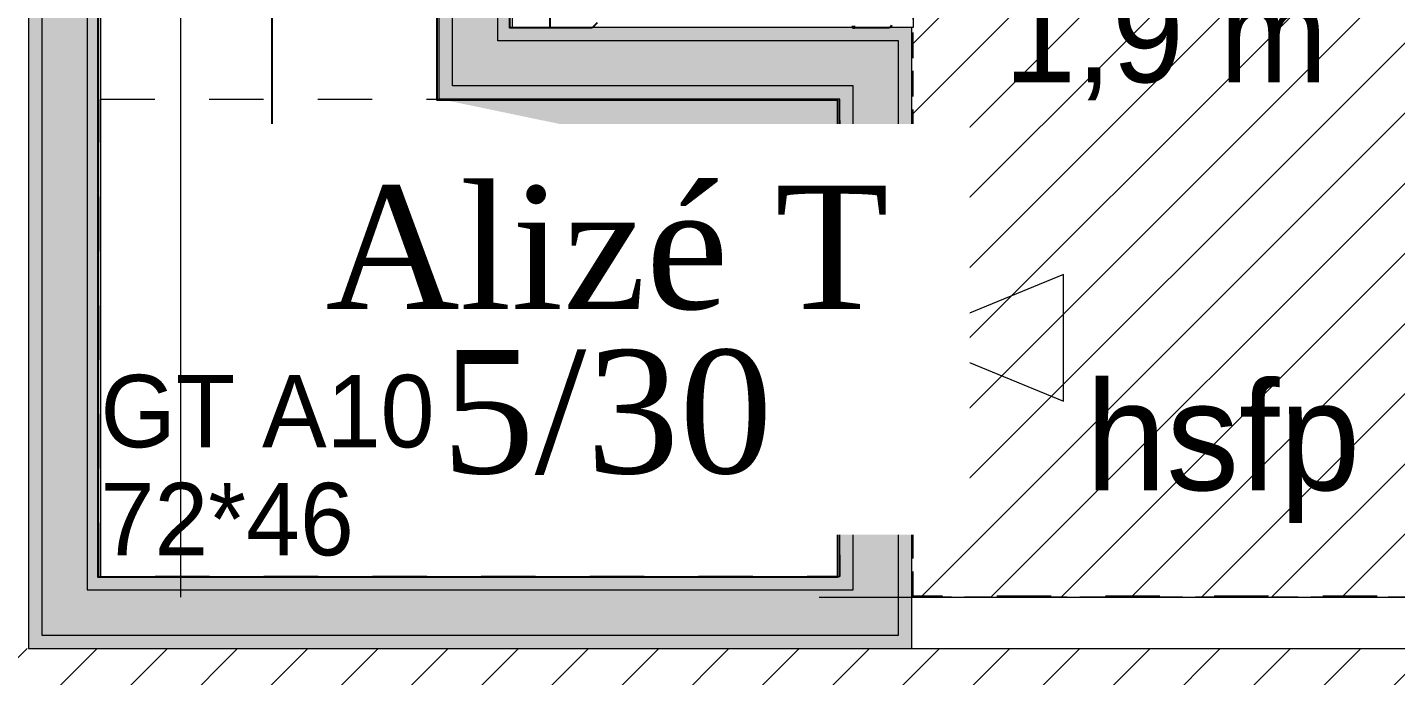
# Model space of a CAD drawing. Header units: centimetres. Extents: x 2666 to 9670, y 1889 to 5633.
# Drawn here: x 5200.8 to 5334.1, y 3981.7 to 4044.9 of the extents above; entities that cross this region are included whole.
import ezdxf

# ---------------------------------------------------------------- set-up
doc = ezdxf.new("R2010")
doc.units = ezdxf.units.CM
doc.header["$LTSCALE"] = 12.7
for name, pattern in [('ISO-03', [3, 1.2, -1.8]), ('Style de ligne -1', [0.83328, 0.41656, -0.41672]), ('Style de ligne -13', [0.295276, 0.19685, -0.098425]), ('VW-01', [0.83312, 0.41656, -0.41656])]:
    doc.linetypes.add(name, pattern=pattern)
for name, color, linetype, lineweight in [('B amÈnagement intÈrieur', 7, 'Continuous', 5), ('B aménagement intérieur', 7, 'Continuous', 5), ('B Faux plafonds-1', 7, 'Continuous', 5), ('B GÈnÈral', 7, 'Continuous', 5), ('B Général', 7, 'Continuous', 5), ('C ANNOTATIONS-prestations', 7, 'Continuous', 5), ('C ANNOTATIONS-texte surfaces', 7, 'Continuous', 5), ('F REMPLISSAGE-vert clair', 7, 'Continuous', 13), ('F REMPLISSAGE-vert clair-1', 7, 'Continuous', 5), ('F REMPLISSAGE-vert foncÈ', 7, 'Continuous', 5), ('F REMPLISSAGE-vert foncé', 7, 'Continuous', 13)]:
    doc.layers.add(name, color=color, linetype=linetype, lineweight=lineweight)
doc.layers.add('C ANNOTATIONS-textes-numérotation gaine', color=7, linetype='ISO-03', lineweight=5, true_color=0xdd0000)
for name, color, linetype in [('MTI900_Alu', 252, 'Continuous'), ('prlm-CHAUFF', 4, 'Continuous'), ('prlm-GT', 242, 'Continuous'), ('prlm-VMC', 93, 'Continuous')]:
    doc.layers.add(name, color=color, linetype=linetype)
doc.styles.add('Eurostile', font='')
doc.styles.add('prlm-vmc', font='pala.ttf', dxfattribs={"height": 14})
doc.styles.get('Eurostile').set_extended_font_data('Eurostile')
pattern_1 = [(45, (0, 0.2205), (-3.5277778, 3.3072917), [])]

# ---------------------------------------------------------------- blocks, each defined once
blk = doc.blocks.new('gaine 150_70')
at = {"layer": 'B GÈnÈral', "color": 254, "linetype": 'Continuous', "true_color": 0xd6d6d6}
blk.add_solid([(33, 21.5), (68, 29.3), (26.5, -9.7), (26.5, 29.3)], dxfattribs=at)
at = {"layer": 'B Général', "color": 7, "linetype": 'Continuous', "lineweight": 5, "flags": 128}
blk.add_lwpolyline([(-70, 36.31), (19.5, 36.3), (19.5, -2.72), (-70, -2.71)], close=True, dxfattribs=at)
at = {"layer": 'C ANNOTATIONS-prestations'}
blk.add_line((75, -35), (-75, -35), dxfattribs=at)
blk = doc.blocks.new('Groupe-28-1')
at = {"layer": 'C ANNOTATIONS-textes-numérotation gaine', "color": 7, "linetype": 'VW-01', "flags": 128}
blk.add_lwpolyline([(5207.96, 4037.89), (5279.96, 4037.89), (5279.96, 3991.39), (5207.96, 3991.39)], close=True, dxfattribs=at)
at = {"layer": 'C ANNOTATIONS-textes-numérotation gaine', "color": 7, "insert": (5207.96, 4011.04), "char_height": 7.059, "width": 63, "attachment_point": 1, "line_spacing_factor": 0.894142, "style": 'Eurostile'}
blk.add_mtext('GT A10\\P72*46', dxfattribs=at)
blk = doc.blocks.new('A n0.MTI900_Alu_390')
at = {"layer": 'MTI900_Alu', "color": 1, "linetype": 'Continuous'}
for p, q in [((4.472, 0), (4.278, 0)), ((4.475, 0), (4.472, 0)), ((4.475, -0.003), (4.475, 0)), ((4.475, -0.387), (4.475, -0.003)), ((4.308, -0.39), (4.472, -0.39)), ((4.475, -0.8), (4.475, -0.387)), ((4.425, -0.85), (4.475, -0.8)), ((4.455, -3.335), (4.475, -3.335)), ((4.475, -3.355), (4.455, -3.355)), ((4.475, -3.335), (4.475, -3.355)), ((4.475, -3.69), (4.475, -3.355))]:
    blk.add_line(p, q, dxfattribs=at)
for centre, radius, start, end in [((4.472, -0.003), 0.003, 0, 90), ((4.472, -0.387), 0.003, 270, 0), ((4.45, -3.69), 0.025, 270, 0)]:
    blk.add_arc(centre, radius, start, end, dxfattribs=at)
blk = doc.blocks.new('xi.be')
at = {"layer": 'prlm-VMC', "color": 0, "linetype": 'ByBlock', "lineweight": 5, "flags": 128}
blk.add_lwpolyline([(-6.17, -15), (6.17, -15), (0, 0)], close=True, dxfattribs=at)
at = {"layer": 'prlm-VMC', "color": 0, "linetype": 'ByBlock', "lineweight": 5}
blk.add_solid([(0, -1), (5.17, -14), (-5.17, -14), (0, -1)], dxfattribs=at)
blk = doc.blocks.new('WC-plan-PMR')
at = {"layer": 'B Général', "color": 154, "linetype": 'Style de ligne -1', "true_color": 0x0053a6, "flags": 128}
blk.add_lwpolyline([(-114.5, 112.5), (15.5, 112.5), (15.5, 32.5), (-114.5, 32.5)], close=True, dxfattribs=at)

msp = doc.modelspace()

# ---------------------------------------------------------------- hatches: boundary and pattern name
at = {"layer": 'B Faux plafonds-1', "linetype": 'Continuous', "lineweight": 5, "true_color": 0xaaaaaa}
h = msp.add_hatch(dxfattribs=at)
h.set_pattern_fill('F_P__SOFFITE', color=253, style=0, pattern_type=2)
h.set_pattern_definition(pattern_1)
h.paths.add_polyline_path([(5687.94, 4069.39), (5687.95, 4069.39), (5687.95, 4134.39), (5807.96, 4134.39), (5807.96, 3971.89), (5522.96, 3971.89), (5522.96, 3884.39), (5063.69, 3884.39), (5063.69, 3984.39), (5422.09, 3984.39), (5422.09, 4134.39), (5652.94, 4134.39), (5652.94, 4067.39), (5687.94, 4067.39)])
h = msp.add_hatch(dxfattribs=at)
h.set_pattern_fill('F_P__SOFFITE', color=253, style=0, pattern_type=2)
h.set_pattern_definition(pattern_1)
h.paths.add_polyline_path([(5287.09, 4134.39), (5417.09, 4134.39), (5417.09, 3989.39), (5287.09, 3989.39)])

# ---------------------------------------------------------------- linework, layer by layer
at = {"layer": 'B amÈnagement intÈrieur', "color": 9, "linetype": 'Continuous', "true_color": 0xc0dcc0}
for points in [[(5200.96, 4134.39), (5207.96, 4134.39), (5200.96, 3984.39), (5207.96, 3991.39)], [(5247.95, 4044.89), (5240.95, 4037.89), (5247.95, 4134.39), (5240.95, 4134.39)], [(5286.96, 4044.89), (5279.96, 4037.89), (5247.95, 4044.89), (5240.95, 4037.89)], [(5286.96, 3984.39), (5279.96, 3991.39), (5286.96, 4044.89), (5279.96, 4037.89)], [(5200.96, 3984.39), (5207.96, 3991.39), (5286.96, 3984.39), (5279.96, 3991.39)]]:
    msp.add_solid(points, dxfattribs=at)
at = {"layer": 'B aménagement intérieur', "color": 98, "linetype": 'Continuous', "lineweight": 13, "true_color": 0x004400}
for p, q in [((5200.96, 4134.39), (5200.96, 3984.39)), ((5207.96, 4134.39), (5207.96, 3991.39)), ((5240.95, 4037.89), (5240.95, 4134.39)), ((5286.96, 4044.89), (5247.95, 4044.89)), ((5286.96, 3984.39), (5286.96, 4044.89)), ((5279.96, 4037.89), (5240.95, 4037.89)), ((5279.96, 3991.39), (5279.96, 4037.89)), ((5207.96, 3991.39), (5279.96, 3991.39)), ((5200.96, 3984.39), (5286.96, 3984.39))]:
    msp.add_line(p, q, dxfattribs=at)
at = {"layer": 'B Général', "color": 7, "linetype": 'Continuous', "lineweight": 13}
for p, q in [((5277.96, 3989.39), (5417.09, 3989.39)), ((5277.96, 3984.39), (5422.09, 3984.39))]:
    msp.add_line(p, q, dxfattribs=at)
at = {"layer": 'B Général', "color": 7, "linetype": 'Continuous', "lineweight": 5}
for p, q in [((5277.96, 3989.39), (5417.09, 3989.39)), ((5277.96, 3984.39), (5422.09, 3984.39))]:
    msp.add_line(p, q, dxfattribs=at)
at = {"layer": 'B Général', "color": 7, "linetype": 'Style de ligne -13', "lineweight": 5, "flags": 128}
msp.add_lwpolyline([(5287.09, 4134.39), (5417.09, 4134.39), (5417.09, 3989.39), (5287.09, 3989.39)], close=True, dxfattribs=at)
at = {"layer": 'F REMPLISSAGE-vert clair'}
for p, q in [((5202.26, 4134.39), (5202.26, 3985.69)), ((5206.66, 4134.39), (5206.66, 3990.09)), ((5242.25, 4039.19), (5242.25, 4134.39)), ((5246.65, 4043.59), (5246.65, 4134.39)), ((5285.66, 4043.59), (5246.65, 4043.59)), ((5285.66, 3985.69), (5285.66, 4043.59)), ((5281.26, 4039.19), (5242.25, 4039.19)), ((5281.26, 3990.09), (5281.26, 4039.19)), ((5206.66, 3990.09), (5281.26, 3990.09)), ((5202.26, 3985.69), (5285.66, 3985.69))]:
    msp.add_line(p, q, dxfattribs=at)
at = {"layer": 'F REMPLISSAGE-vert clair-1', "color": 9, "linetype": 'Continuous', "true_color": 0xc0dcc0}
for points in [[(5206.66, 4134.39), (5202.26, 4134.39), (5206.66, 3990.09), (5202.26, 3985.69)], [(5242.25, 4039.19), (5246.65, 4043.59), (5242.25, 4134.39), (5246.65, 4134.39)], [(5281.26, 4039.19), (5285.66, 4043.59), (5242.25, 4039.19), (5246.65, 4043.59)], [(5281.26, 3990.09), (5285.66, 3985.69), (5281.26, 4039.19), (5285.66, 4043.59)], [(5206.66, 3990.09), (5202.26, 3985.69), (5281.26, 3990.09), (5285.66, 3985.69)]]:
    msp.add_solid(points, dxfattribs=at)
at = {"layer": 'F REMPLISSAGE-vert foncÈ', "color": 54, "linetype": 'Continuous', "true_color": 0x99aa00}
for points in [[(5202.26, 4134.39), (5200.96, 4134.39), (5202.26, 3985.69), (5200.96, 3984.39)], [(5207.96, 4134.39), (5206.66, 4134.39), (5207.96, 3991.39), (5206.66, 3990.09)], [(5240.95, 4037.89), (5242.25, 4039.19), (5240.95, 4134.39), (5242.25, 4134.39)], [(5246.65, 4043.59), (5247.95, 4044.89), (5246.65, 4134.39), (5247.95, 4134.39)], [(5285.66, 4043.59), (5286.96, 4044.89), (5246.65, 4043.59), (5247.95, 4044.89)], [(5285.66, 3985.69), (5286.96, 3984.39), (5285.66, 4043.59), (5286.96, 4044.89)], [(5279.96, 4037.89), (5281.26, 4039.19), (5240.95, 4037.89), (5242.25, 4039.19)], [(5279.96, 3991.39), (5281.26, 3990.09), (5279.96, 4037.89), (5281.26, 4039.19)], [(5207.96, 3991.39), (5206.66, 3990.09), (5279.96, 3991.39), (5281.26, 3990.09)], [(5202.26, 3985.69), (5200.96, 3984.39), (5285.66, 3985.69), (5286.96, 3984.39)]]:
    msp.add_solid(points, dxfattribs=at)
at = {"layer": 'F REMPLISSAGE-vert foncé', "color": 98, "linetype": 'Continuous', "lineweight": 13, "true_color": 0x004400}
for p, q in [((5200.96, 4134.39), (5200.96, 3984.39)), ((5207.96, 4134.39), (5207.96, 3991.39)), ((5240.95, 4037.89), (5240.95, 4134.39)), ((5286.96, 4044.89), (5247.95, 4044.89)), ((5286.96, 3984.39), (5286.96, 4044.89)), ((5279.96, 4037.89), (5240.95, 4037.89)), ((5279.96, 3991.39), (5279.96, 4037.89)), ((5207.96, 3991.39), (5279.96, 3991.39)), ((5200.96, 3984.39), (5286.96, 3984.39))]:
    msp.add_line(p, q, dxfattribs=at)
at = {"layer": 'F REMPLISSAGE-vert foncé'}
for p, q in [((5202.26, 4134.39), (5202.26, 3985.69)), ((5206.66, 4134.39), (5206.66, 3990.09)), ((5242.25, 4039.19), (5242.25, 4134.39)), ((5246.65, 4043.59), (5246.65, 4134.39)), ((5285.66, 4043.59), (5246.65, 4043.59)), ((5285.66, 3985.69), (5285.66, 4043.59)), ((5281.26, 4039.19), (5242.25, 4039.19)), ((5281.26, 3990.09), (5281.26, 4039.19)), ((5206.66, 3990.09), (5281.26, 3990.09)), ((5202.26, 3985.69), (5285.66, 3985.69))]:
    msp.add_line(p, q, dxfattribs=at)
at = {"layer": 'prlm-GT'}
msp.add_lwpolyline([(5207.72, 4134.34), (5240.71, 4134.34), (5240.71, 4037.84), (5279.72, 4037.84), (5279.72, 3991.34), (5207.72, 3991.34)], close=True, dxfattribs=at)
at = {"layer": 'prlm-VMC'}
msp.add_lwpolyline([(5224.63, 4059.5), (5224.63, 4014.64), (5286.72, 4014.64)], dxfattribs=at)

# ---------------------------------------------------------------- block references
at = {"layer": 'B aménagement intérieur', "color": 7, "rotation": 270}
msp.add_blockref('gaine 150_70', (5250.79, 4064.39), dxfattribs=at)
at = {"layer": 'B Général', "color": 7, "rotation": 180}
msp.add_blockref('WC-plan-PMR', (5302.46, 4101.99), dxfattribs=at)
at = {"layer": 'C ANNOTATIONS-textes-numérotation gaine', "color": 7}
msp.add_blockref('Groupe-28-1', (0, 0), dxfattribs=at)
at = {"layer": 'prlm-CHAUFF', "xscale": -9.999999999999975, "yscale": 9.999999999999975, "zscale": 9.999999999999975, "rotation": 90.00011533977086}
msp.add_blockref('A n0.MTI900_Alu_390', (5247.83, 4089.59), dxfattribs=at)
at = {"layer": 'prlm-VMC', "rotation": 90.00011533975909}
msp.add_blockref('xi.be', (5286.73, 4014.64), dxfattribs=at)

# ---------------------------------------------------------------- texts
at = {"layer": 'C ANNOTATIONS-prestations', "insert": (5303.88, 3996.61), "char_height": 10.589, "width": 66.8431, "attachment_point": 7, "line_spacing_factor": 0.894142, "style": 'Eurostile'}
msp.add_mtext('hsfp 215', dxfattribs=at)
at = {"layer": 'C ANNOTATIONS-texte surfaces', "insert": (5314.04, 4054.6), "char_height": 9.412, "attachment_point": 2, "line_spacing_factor": 0.894142, "style": 'Eurostile'}
msp.add_mtext('1,9 m{\\H0.6667x;\\S2^ ;}', dxfattribs=at)

# ---------------------------------------------------------------- next in the draw order: texts
at = {"layer": 'prlm-VMC', "ltscale": 25, "insert": (5257.29, 4015.37), "char_height": 12, "width": 58.6147, "attachment_point": 5, "line_spacing_factor": 0.8, "style": 'prlm-vmc', "bg_fill": 2}
msp.add_mtext('Alizé T 5/30', dxfattribs=at)

doc.saveas('drawing.dxf')
